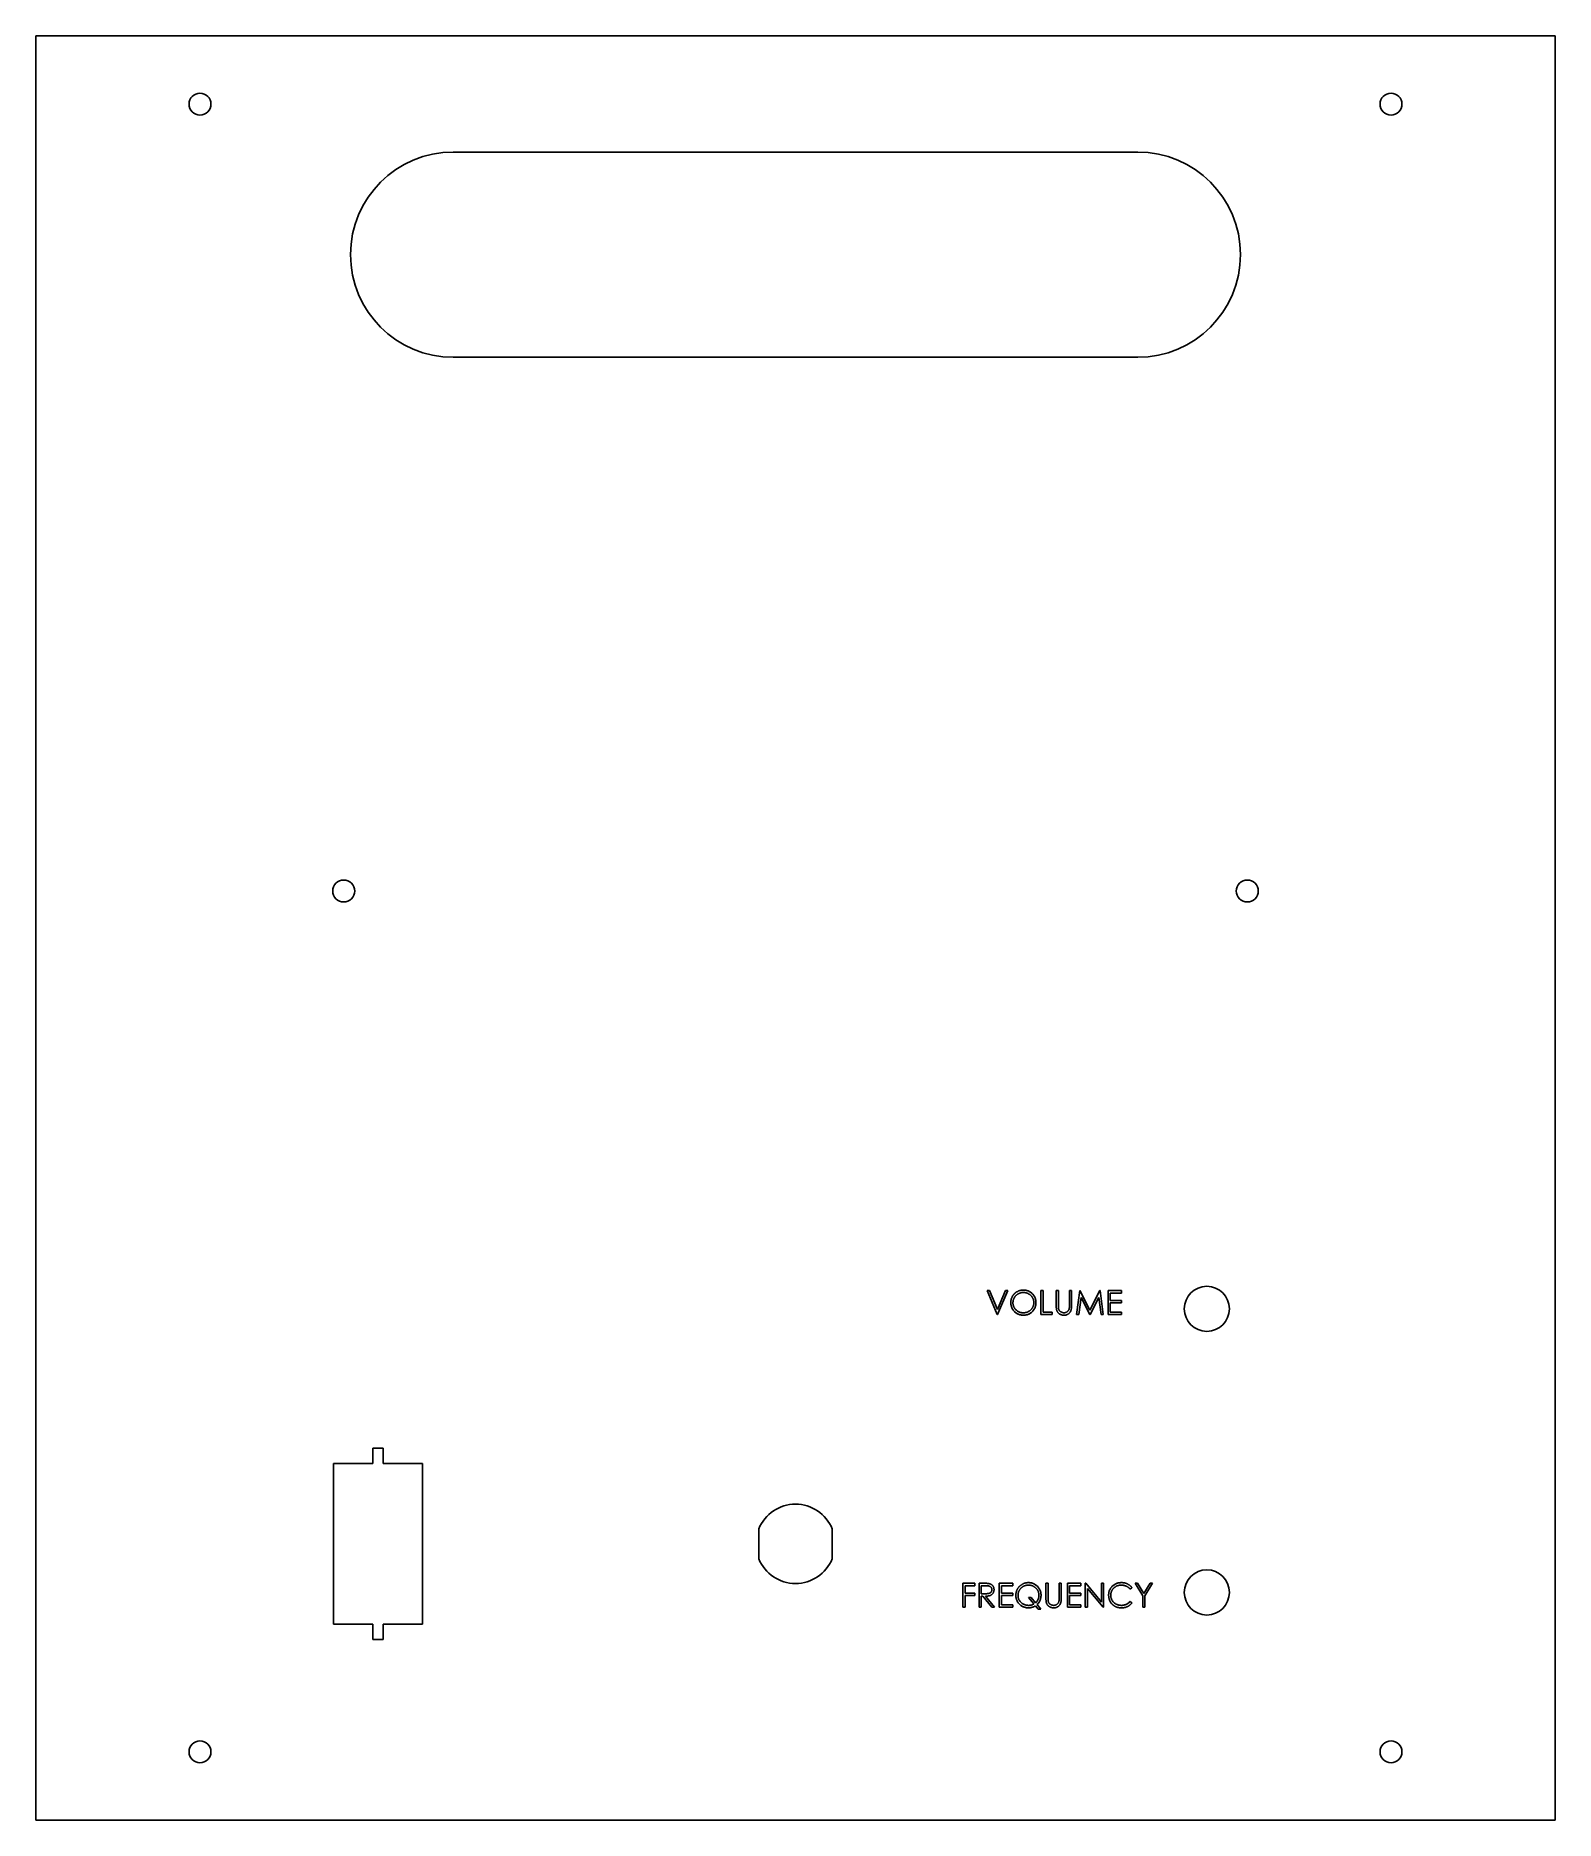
# Model space of a CAD drawing. Header units: millimetres. Extents: x -111 to 111, y -166 to 95.
import ezdxf

# ---------------------------------------------------------------- set-up
doc = ezdxf.new("R2010")
doc.units = ezdxf.units.MM

msp = doc.modelspace()

# ---------------------------------------------------------------- linework, layer by layer
at = {"color": 7, "linetype": 'Continuous', "lineweight": 25}
for p, q in [((-111, 95.19), (-111, -165.61)), ((-111, 95.19), (111, 95.19)), ((111, -165.61), (111, 95.19)), ((50, 78.19), (-50, 78.19)), ((-50, 48.19), (50, 48.19)), ((28, -88.21), (28.34, -88.21)), ((29.48, -91.71), (28, -88.21)), ((28.34, -88.21), (29.5, -90.97)), ((29.5, -90.97), (30.67, -88.21)), ((31.01, -88.21), (29.52, -91.71)), ((30.67, -88.21), (31.01, -88.21)), ((35.85, -88.21), (36.17, -88.21)), ((35.85, -91.71), (35.85, -88.21)), ((36.17, -88.21), (36.17, -91.35)), ((38.09, -88.21), (38.41, -88.21)), ((38.09, -90.32), (38.09, -88.21)), ((38.41, -88.21), (38.41, -90.31)), ((40.02, -88.21), (40.34, -88.21)), ((40.02, -90.31), (40.02, -88.21)), ((40.34, -88.21), (40.34, -90.32)), ((41.06, -91.71), (41.52, -88.21)), ((41.52, -88.21), (41.56, -88.21)), ((41.56, -88.21), (43.01, -91.08)), ((43.01, -91.08), (44.45, -88.21)), ((44.45, -88.21), (44.5, -88.21)), ((44.5, -88.21), (44.96, -91.71)), ((45.68, -88.21), (47.65, -88.21)), ((45.68, -91.71), (45.68, -88.21)), ((45.99, -88.57), (45.99, -89.65)), ((47.65, -88.57), (45.99, -88.57)), ((47.65, -88.21), (47.65, -88.57)), ((41.71, -89.19), (41.37, -91.71)), ((42.98, -91.71), (41.71, -89.19)), ((44.31, -89.19), (43.05, -91.71)), ((44.64, -91.71), (44.31, -89.19)), ((45.99, -89.65), (47.65, -89.65)), ((45.99, -90), (45.99, -91.35)), ((47.65, -90), (45.99, -90)), ((47.65, -89.65), (47.65, -90)), ((29.52, -91.71), (29.48, -91.71)), ((37.51, -91.71), (35.85, -91.71)), ((36.17, -91.35), (37.51, -91.35)), ((37.51, -91.35), (37.51, -91.71)), ((41.37, -91.71), (41.06, -91.71)), ((43.05, -91.71), (42.98, -91.71)), ((44.96, -91.71), (44.64, -91.71)), ((47.65, -91.71), (45.68, -91.71)), ((45.99, -91.35), (47.65, -91.35)), ((47.65, -91.35), (47.65, -91.71)), ((-60.25, -111.21), (-61.75, -111.21)), ((-61.75, -111.21), (-61.75, -113.46)), ((-60.25, -113.46), (-60.25, -111.21)), ((-67.5, -113.46), (-67.5, -136.96)), ((-61.75, -113.46), (-67.5, -113.46)), ((-54.5, -113.46), (-60.25, -113.46)), ((-54.5, -136.96), (-54.5, -113.46)), ((-5.38, -123.02), (-5.38, -127.41)), ((5.38, -127.41), (5.38, -123.02)), ((24.47, -130.97), (26.18, -130.97)), ((24.47, -134.47), (24.47, -130.97)), ((26.18, -131.33), (24.79, -131.33)), ((24.79, -131.33), (24.79, -132.41)), ((24.79, -132.41), (26.18, -132.41)), ((24.79, -132.77), (24.79, -134.47)), ((26.18, -132.77), (24.79, -132.77)), ((26.18, -130.97), (26.18, -131.33)), ((26.18, -132.41), (26.18, -132.77)), ((26.81, -130.97), (27.51, -130.97)), ((26.81, -134.47), (26.81, -130.97)), ((27.12, -131.33), (27.12, -132.5)), ((27.78, -131.33), (27.12, -131.33)), ((27.12, -132.5), (27.76, -132.5)), ((27.12, -132.86), (27.12, -134.47)), ((27.38, -132.86), (27.12, -132.86)), ((28.66, -134.47), (27.38, -132.86)), ((27.76, -132.86), (29.05, -134.47)), ((29.77, -130.97), (31.74, -130.97)), ((29.77, -134.47), (29.77, -130.97)), ((30.08, -131.33), (30.08, -132.41)), ((31.74, -131.33), (30.08, -131.33)), ((30.08, -132.41), (31.74, -132.41)), ((30.08, -132.77), (30.08, -134.11)), ((31.74, -132.77), (30.08, -132.77)), ((31.74, -130.97), (31.74, -131.33)), ((31.74, -132.41), (31.74, -132.77)), ((36.59, -130.97), (36.9, -130.97)), ((36.59, -133.09), (36.59, -130.97)), ((36.9, -130.97), (36.9, -133.07)), ((38.52, -130.97), (38.83, -130.97)), ((38.52, -133.07), (38.52, -130.97)), ((38.83, -130.97), (38.83, -133.09)), ((39.73, -130.97), (41.7, -130.97)), ((39.73, -134.47), (39.73, -130.97)), ((40.04, -131.33), (40.04, -132.41)), ((41.7, -131.33), (40.04, -131.33)), ((40.04, -132.41), (41.7, -132.41)), ((41.7, -132.77), (40.04, -132.77)), ((40.04, -132.77), (40.04, -134.11)), ((41.7, -130.97), (41.7, -131.33)), ((41.7, -132.41), (41.7, -132.77)), ((42.33, -130.97), (42.4, -130.97)), ((42.33, -134.47), (42.33, -130.97)), ((42.4, -130.97), (44.71, -133.73)), ((42.65, -131.72), (42.65, -134.47)), ((44.95, -134.47), (42.65, -131.72)), ((44.71, -130.97), (45.02, -130.97)), ((44.71, -133.73), (44.71, -130.97)), ((45.02, -130.97), (45.02, -134.47)), ((49.15, -131.62), (48.88, -131.83)), ((49.6, -130.97), (49.96, -130.97)), ((50.72, -132.81), (49.6, -130.97)), ((49.96, -130.97), (50.88, -132.48)), ((50.72, -134.47), (50.72, -132.81)), ((50.88, -132.48), (51.8, -130.97)), ((52.16, -130.97), (51.04, -132.81)), ((51.04, -132.81), (51.04, -134.47)), ((51.8, -130.97), (52.16, -130.97)), ((24.79, -134.47), (24.47, -134.47)), ((27.12, -134.47), (26.81, -134.47)), ((29.05, -134.47), (28.66, -134.47)), ((31.74, -134.47), (29.77, -134.47)), ((30.08, -134.11), (31.74, -134.11)), ((31.74, -134.11), (31.74, -134.47)), ((34.83, -134), (34.04, -133.04)), ((34.04, -133.04), (34.44, -133.04)), ((34.44, -133.04), (35.08, -133.82)), ((35.43, -134.74), (35.05, -134.27)), ((35.29, -134.08), (35.83, -134.74)), ((35.83, -134.74), (35.43, -134.74)), ((41.7, -134.47), (39.73, -134.47)), ((40.04, -134.11), (41.7, -134.11)), ((41.7, -134.11), (41.7, -134.47)), ((42.65, -134.47), (42.33, -134.47)), ((45.02, -134.47), (44.95, -134.47)), ((48.88, -133.62), (49.15, -133.83)), ((51.04, -134.47), (50.72, -134.47)), ((-67.5, -136.96), (-61.75, -136.96)), ((-61.75, -136.96), (-61.75, -139.21)), ((-60.25, -139.21), (-60.25, -136.96)), ((-60.25, -136.96), (-54.5, -136.96)), ((-61.75, -139.21), (-60.25, -139.21)), ((-111, -165.61), (111, -165.61))]:
    msp.add_line(p, q, dxfattribs=at)
for centre, radius in [((-87, 85.19), 1.6), ((87, 85.19), 1.6), ((-66, -29.81), 1.6), ((66, -29.81), 1.6), ((60.09, -90.87), 3.3), ((60.09, -132.31), 3.3), ((-87, -155.61), 1.6), ((87, -155.61), 1.6)]:
    msp.add_circle(centre, radius, dxfattribs=at)
for centre, radius, start, end in [((-50, 63.19), 15, 90, 270), ((50, 63.19), 15, 270, 90), ((0, -125.21), 5.8, 22.1916, 157.8084), ((0, -125.21), 5.8, 202.1916, 337.8084)]:
    msp.add_arc(centre, radius, start, end, dxfattribs=at)
for points, knots in [([(31.45, -89.98), (31.45, -89.93), (31.46, -89.85), (31.47, -89.73), (31.49, -89.61), (31.51, -89.49), (31.55, -89.37), (31.59, -89.26), (31.64, -89.15), (31.7, -89.04), (31.76, -88.93), (31.83, -88.84), (31.9, -88.74), (31.98, -88.65), (32.07, -88.57), (32.16, -88.5), (32.26, -88.43), (32.36, -88.36), (32.47, -88.31), (32.58, -88.26), (32.69, -88.21), (32.8, -88.18), (32.91, -88.15), (33.03, -88.13), (33.15, -88.12), (33.23, -88.12), (33.27, -88.12)], [0, 0, 0, 0, 0.043209, 0.085873, 0.12812, 0.170152, 0.211918, 0.253753, 0.296006, 0.338443, 0.381015, 0.42282, 0.464089, 0.505126, 0.545975, 0.586985, 0.628339, 0.670084, 0.711992, 0.753039, 0.794049, 0.834886, 0.875498, 0.916547, 0.958004, 1, 1, 1, 1]), ([(33.29, -88.48), (33.25, -88.48), (33.19, -88.48), (33.09, -88.49), (32.99, -88.51), (32.9, -88.53), (32.8, -88.56), (32.71, -88.59), (32.62, -88.63), (32.53, -88.68), (32.44, -88.73), (32.36, -88.79), (32.28, -88.85), (32.21, -88.91), (32.14, -88.98), (32.08, -89.06), (32.02, -89.14), (31.97, -89.22), (31.92, -89.3), (31.88, -89.39), (31.85, -89.48), (31.82, -89.58), (31.79, -89.67), (31.78, -89.77), (31.77, -89.87), (31.77, -89.94), (31.77, -89.97)], [0, 0, 0, 0, 0.042023, 0.083645, 0.124984, 0.166247, 0.207702, 0.249631, 0.291742, 0.334743, 0.37746, 0.419556, 0.461044, 0.502096, 0.542891, 0.583801, 0.624864, 0.666225, 0.707399, 0.748557, 0.789655, 0.83074, 0.87207, 0.913993, 0.956498, 1, 1, 1, 1]), ([(33.27, -88.12), (33.34, -88.12), (33.46, -88.13), (33.65, -88.15), (33.83, -88.19), (34, -88.25), (34.16, -88.33), (34.32, -88.42), (34.46, -88.53), (34.6, -88.65), (34.73, -88.79), (34.83, -88.93), (34.93, -89.08), (35, -89.24), (35.06, -89.41), (35.1, -89.59), (35.13, -89.77), (35.13, -89.9), (35.13, -89.96)], [0, 0, 0, 0, 0.06657, 0.130749, 0.193413, 0.254989, 0.316114, 0.377262, 0.439401, 0.502971, 0.566525, 0.628231, 0.689091, 0.749345, 0.81017, 0.87161, 0.934869, 1, 1, 1, 1]), ([(34.82, -89.96), (34.82, -89.92), (34.82, -89.86), (34.81, -89.76), (34.79, -89.66), (34.77, -89.57), (34.74, -89.47), (34.71, -89.38), (34.67, -89.3), (34.62, -89.21), (34.57, -89.13), (34.51, -89.05), (34.45, -88.98), (34.38, -88.91), (34.31, -88.85), (34.23, -88.79), (34.14, -88.73), (34.06, -88.68), (33.97, -88.63), (33.87, -88.59), (33.78, -88.56), (33.68, -88.53), (33.59, -88.51), (33.49, -88.49), (33.39, -88.48), (33.32, -88.48), (33.29, -88.48)], [0, 0, 0, 0, 0.042915, 0.08513, 0.126473, 0.167453, 0.207976, 0.248249, 0.28875, 0.32967, 0.370537, 0.411129, 0.451819, 0.492406, 0.533486, 0.575263, 0.617441, 0.660672, 0.70394, 0.746868, 0.789079, 0.831104, 0.873238, 0.915166, 0.957381, 1, 1, 1, 1]), ([(33.3, -91.8), (33.24, -91.8), (33.11, -91.8), (32.93, -91.77), (32.75, -91.73), (32.58, -91.67), (32.42, -91.59), (32.27, -91.5), (32.12, -91.39), (31.99, -91.27), (31.86, -91.13), (31.75, -90.99), (31.66, -90.84), (31.59, -90.68), (31.53, -90.51), (31.48, -90.34), (31.46, -90.16), (31.46, -90.04), (31.45, -89.98)], [0, 0, 0, 0, 0.065819, 0.129747, 0.192072, 0.253459, 0.31457, 0.37628, 0.439026, 0.503267, 0.567493, 0.629705, 0.691, 0.751452, 0.812004, 0.87315, 0.935635, 1, 1, 1, 1]), ([(31.77, -89.97), (31.77, -90.02), (31.77, -90.12), (31.79, -90.27), (31.83, -90.41), (31.88, -90.54), (31.94, -90.67), (32.02, -90.79), (32.11, -90.91), (32.21, -91.02), (32.33, -91.12), (32.45, -91.2), (32.57, -91.28), (32.7, -91.34), (32.84, -91.38), (32.98, -91.42), (33.13, -91.44), (33.24, -91.44), (33.29, -91.44)], [0, 0, 0, 0, 0.064504, 0.126899, 0.187747, 0.24815, 0.308586, 0.369583, 0.431827, 0.49618, 0.560668, 0.623504, 0.68526, 0.746537, 0.808327, 0.870486, 0.934317, 1, 1, 1, 1]), ([(33.29, -91.44), (33.32, -91.44), (33.39, -91.44), (33.49, -91.43), (33.59, -91.41), (33.69, -91.39), (33.79, -91.37), (33.88, -91.33), (33.97, -91.29), (34.06, -91.25), (34.15, -91.2), (34.23, -91.14), (34.31, -91.08), (34.38, -91.02), (34.45, -90.95), (34.51, -90.87), (34.57, -90.79), (34.62, -90.71), (34.67, -90.63), (34.71, -90.54), (34.74, -90.45), (34.77, -90.35), (34.79, -90.26), (34.81, -90.16), (34.82, -90.06), (34.82, -89.99), (34.82, -89.96)], [0, 0, 0, 0, 0.043633, 0.086538, 0.129177, 0.171436, 0.213416, 0.255266, 0.297369, 0.339941, 0.382347, 0.423953, 0.464871, 0.505572, 0.546003, 0.586568, 0.627065, 0.668271, 0.709549, 0.750428, 0.791096, 0.832027, 0.873136, 0.914611, 0.956956, 1, 1, 1, 1]), ([(35.13, -89.96), (35.13, -90.02), (35.13, -90.15), (35.1, -90.33), (35.06, -90.5), (35, -90.67), (34.93, -90.83), (34.84, -90.98), (34.73, -91.13), (34.6, -91.27), (34.47, -91.39), (34.32, -91.5), (34.17, -91.59), (34.01, -91.67), (33.84, -91.73), (33.67, -91.77), (33.49, -91.8), (33.36, -91.8), (33.3, -91.8)], [0, 0, 0, 0, 0.065227, 0.128569, 0.19032, 0.251378, 0.312388, 0.373789, 0.436431, 0.500567, 0.564687, 0.627136, 0.688455, 0.749246, 0.810155, 0.871671, 0.934773, 1, 1, 1, 1]), ([(38.16, -91.06), (38.15, -91.04), (38.14, -91), (38.13, -90.94), (38.12, -90.86), (38.11, -90.77), (38.1, -90.67), (38.1, -90.57), (38.09, -90.45), (38.09, -90.37), (38.09, -90.32)], [0, 0, 0, 0, 0.07813, 0.169465, 0.274335, 0.39211, 0.523687, 0.668365, 0.827132, 1, 1, 1, 1]), ([(39.25, -91.8), (39.22, -91.8), (39.15, -91.8), (39.05, -91.79), (38.96, -91.77), (38.87, -91.75), (38.78, -91.72), (38.7, -91.69), (38.62, -91.65), (38.55, -91.6), (38.48, -91.55), (38.41, -91.49), (38.36, -91.43), (38.3, -91.36), (38.26, -91.29), (38.22, -91.22), (38.18, -91.14), (38.17, -91.09), (38.16, -91.06)], [0, 0, 0, 0, 0.071175, 0.139644, 0.206317, 0.271373, 0.335418, 0.398076, 0.460608, 0.52297, 0.584716, 0.644895, 0.704291, 0.762998, 0.821087, 0.880104, 0.939388, 1, 1, 1, 1]), ([(38.41, -90.31), (38.41, -90.34), (38.41, -90.39), (38.41, -90.47), (38.41, -90.54), (38.41, -90.61), (38.41, -90.66), (38.42, -90.71), (38.42, -90.74), (38.42, -90.76), (38.42, -90.77)], [0, 0, 0, 0, 0.191079, 0.362605, 0.516099, 0.650038, 0.765977, 0.862374, 0.940842, 1, 1, 1, 1]), ([(38.42, -90.77), (38.43, -90.81), (38.44, -90.87), (38.46, -90.96), (38.5, -91.04), (38.54, -91.12), (38.6, -91.18), (38.67, -91.25), (38.75, -91.3), (38.84, -91.35), (38.93, -91.39), (39.03, -91.42), (39.13, -91.44), (39.2, -91.44), (39.23, -91.44)], [0, 0, 0, 0, 0.086315, 0.167766, 0.244433, 0.318135, 0.391884, 0.470068, 0.553904, 0.644339, 0.736875, 0.826168, 0.913679, 1, 1, 1, 1]), ([(39.23, -91.44), (39.26, -91.44), (39.32, -91.44), (39.4, -91.42), (39.49, -91.4), (39.57, -91.37), (39.64, -91.33), (39.71, -91.28), (39.78, -91.23), (39.83, -91.17), (39.88, -91.1), (39.93, -91.02), (39.96, -90.94), (39.98, -90.88), (39.99, -90.85)], [0, 0, 0, 0, 0.082891, 0.165303, 0.247762, 0.331528, 0.41528, 0.496366, 0.577151, 0.657783, 0.739322, 0.823793, 0.909476, 1, 1, 1, 1]), ([(40.34, -90.32), (40.34, -90.36), (40.34, -90.44), (40.33, -90.55), (40.33, -90.65), (40.32, -90.75), (40.3, -90.84), (40.29, -90.92), (40.27, -91.01), (40.25, -91.08), (40.23, -91.15), (40.19, -91.22), (40.16, -91.29), (40.12, -91.35), (40.07, -91.42), (40.02, -91.47), (39.96, -91.53), (39.9, -91.59), (39.83, -91.64), (39.76, -91.68), (39.68, -91.72), (39.6, -91.75), (39.52, -91.77), (39.43, -91.79), (39.34, -91.8), (39.28, -91.8), (39.25, -91.8)], [0, 0, 0, 0, 0.054858, 0.107059, 0.156978, 0.203992, 0.248492, 0.290483, 0.330489, 0.367886, 0.403858, 0.440009, 0.476295, 0.512792, 0.550485, 0.588381, 0.627645, 0.667979, 0.708433, 0.748602, 0.789088, 0.829461, 0.870371, 0.912214, 0.955547, 1, 1, 1, 1]), ([(39.99, -90.85), (39.99, -90.84), (40, -90.81), (40, -90.76), (40.01, -90.71), (40.02, -90.65), (40.02, -90.57), (40.02, -90.49), (40.02, -90.4), (40.02, -90.34), (40.02, -90.31)], [0, 0, 0, 0, 0.069835, 0.155621, 0.257802, 0.373811, 0.506402, 0.655564, 0.820079, 1, 1, 1, 1]), ([(27.51, -130.97), (27.55, -130.97), (27.64, -130.97), (27.77, -130.98), (27.89, -130.98), (27.99, -130.98), (28.09, -130.99), (28.17, -131), (28.24, -131.01), (28.28, -131.02), (28.3, -131.02)], [0, 0, 0, 0, 0.176258, 0.338434, 0.484822, 0.617158, 0.734698, 0.837385, 0.926372, 1, 1, 1, 1]), ([(29.01, -131.91), (29, -131.96), (29, -132.05), (28.97, -132.18), (28.93, -132.3), (28.87, -132.42), (28.79, -132.52), (28.7, -132.61), (28.59, -132.68), (28.49, -132.74), (28.4, -132.77), (28.33, -132.79), (28.25, -132.81), (28.17, -132.83), (28.07, -132.84), (27.98, -132.85), (27.87, -132.86), (27.8, -132.86), (27.76, -132.86)], [0, 0, 0, 0, 0.0787802, 0.1537206, 0.2267135, 0.2991912, 0.37119, 0.4430064, 0.5166892, 0.5932172, 0.6338729, 0.6769891, 0.7228995, 0.7719586, 0.8242113, 0.8793787, 0.9379481, 1, 1, 1, 1]), ([(27.76, -132.5), (27.79, -132.5), (27.85, -132.5), (27.93, -132.5), (28.01, -132.49), (28.08, -132.49), (28.15, -132.48), (28.21, -132.47), (28.26, -132.45), (28.33, -132.43), (28.4, -132.4), (28.47, -132.36), (28.54, -132.3), (28.59, -132.23), (28.64, -132.16), (28.67, -132.08), (28.69, -131.99), (28.69, -131.94), (28.69, -131.91)], [0, 0, 0, 0, 0.071668, 0.138913, 0.201185, 0.259124, 0.312255, 0.360682, 0.405086, 0.445102, 0.518778, 0.589462, 0.658462, 0.727283, 0.796322, 0.863175, 0.930949, 1, 1, 1, 1]), ([(28.69, -131.91), (28.69, -131.88), (28.69, -131.82), (28.67, -131.74), (28.64, -131.67), (28.59, -131.59), (28.54, -131.53), (28.47, -131.47), (28.4, -131.43), (28.34, -131.4), (28.28, -131.38), (28.23, -131.37), (28.17, -131.35), (28.1, -131.35), (28.03, -131.34), (27.95, -131.33), (27.87, -131.33), (27.81, -131.33), (27.78, -131.33)], [0, 0, 0, 0, 0.068814, 0.136365, 0.204019, 0.273064, 0.342913, 0.410965, 0.479169, 0.549308, 0.587652, 0.630647, 0.678879, 0.731934, 0.791111, 0.855283, 0.925086, 1, 1, 1, 1]), ([(28.3, -131.02), (28.33, -131.03), (28.38, -131.04), (28.45, -131.07), (28.52, -131.1), (28.58, -131.13), (28.65, -131.17), (28.7, -131.22), (28.76, -131.27), (28.81, -131.33), (28.86, -131.39), (28.9, -131.45), (28.93, -131.52), (28.96, -131.59), (28.98, -131.67), (28.99, -131.74), (29, -131.83), (29.01, -131.88), (29.01, -131.91)], [0, 0, 0, 0, 0.064217, 0.127064, 0.188745, 0.249132, 0.309453, 0.369827, 0.43065, 0.492352, 0.554072, 0.61569, 0.676798, 0.738439, 0.801317, 0.865185, 0.931641, 1, 1, 1, 1]), ([(32.19, -132.74), (32.19, -132.7), (32.19, -132.61), (32.21, -132.49), (32.22, -132.37), (32.25, -132.25), (32.29, -132.14), (32.33, -132.02), (32.38, -131.91), (32.43, -131.8), (32.5, -131.7), (32.57, -131.6), (32.64, -131.5), (32.72, -131.42), (32.81, -131.33), (32.9, -131.26), (33, -131.19), (33.1, -131.13), (33.21, -131.07), (33.32, -131.02), (33.43, -130.98), (33.54, -130.94), (33.66, -130.92), (33.78, -130.9), (33.9, -130.88), (33.99, -130.88), (34.03, -130.88)], [0, 0, 0, 0, 0.042947, 0.085592, 0.127344, 0.169121, 0.210633, 0.252524, 0.294301, 0.336806, 0.37912, 0.420869, 0.462037, 0.502825, 0.543602, 0.584363, 0.62552, 0.667012, 0.708552, 0.749889, 0.791018, 0.832068, 0.873374, 0.914888, 0.957053, 1, 1, 1, 1]), ([(34.04, -134.56), (33.98, -134.56), (33.85, -134.56), (33.67, -134.53), (33.49, -134.49), (33.32, -134.43), (33.16, -134.36), (33.01, -134.26), (32.86, -134.16), (32.73, -134.03), (32.6, -133.9), (32.49, -133.75), (32.4, -133.6), (32.32, -133.44), (32.26, -133.28), (32.22, -133.1), (32.2, -132.92), (32.19, -132.8), (32.19, -132.74)], [0, 0, 0, 0, 0.065984, 0.129838, 0.192326, 0.253643, 0.314901, 0.37654, 0.439406, 0.503573, 0.567724, 0.63001, 0.691359, 0.751741, 0.812223, 0.873297, 0.93571, 1, 1, 1, 1]), ([(34.03, -131.24), (34, -131.24), (33.93, -131.24), (33.83, -131.25), (33.73, -131.27), (33.64, -131.29), (33.54, -131.32), (33.45, -131.35), (33.35, -131.39), (33.27, -131.44), (33.18, -131.49), (33.1, -131.55), (33.02, -131.61), (32.95, -131.67), (32.88, -131.74), (32.82, -131.82), (32.76, -131.9), (32.71, -131.98), (32.66, -132.07), (32.62, -132.15), (32.58, -132.25), (32.56, -132.34), (32.53, -132.44), (32.52, -132.53), (32.51, -132.63), (32.51, -132.7), (32.51, -132.74)], [0, 0, 0, 0, 0.042217, 0.084325, 0.125856, 0.167308, 0.208859, 0.250688, 0.292848, 0.335745, 0.378359, 0.420187, 0.461574, 0.502527, 0.543223, 0.584259, 0.625223, 0.666484, 0.707818, 0.748876, 0.789875, 0.830861, 0.872379, 0.914201, 0.956603, 1, 1, 1, 1]), ([(32.51, -132.74), (32.51, -132.79), (32.51, -132.89), (32.53, -133.03), (32.57, -133.17), (32.62, -133.31), (32.68, -133.43), (32.76, -133.56), (32.85, -133.67), (32.96, -133.78), (33.07, -133.88), (33.19, -133.97), (33.32, -134.04), (33.46, -134.1), (33.6, -134.15), (33.74, -134.18), (33.9, -134.2), (34, -134.2), (34.05, -134.2)], [0, 0, 0, 0, 0.063908, 0.125727, 0.186156, 0.246104, 0.306112, 0.366863, 0.429084, 0.493251, 0.557815, 0.620793, 0.682746, 0.744534, 0.806594, 0.86933, 0.933743, 1, 1, 1, 1]), ([(34.03, -130.88), (34.09, -130.88), (34.22, -130.89), (34.4, -130.91), (34.58, -130.95), (34.74, -131.01), (34.91, -131.09), (35.06, -131.18), (35.2, -131.29), (35.34, -131.41), (35.46, -131.55), (35.57, -131.7), (35.67, -131.85), (35.74, -132.01), (35.8, -132.18), (35.84, -132.35), (35.87, -132.54), (35.87, -132.66), (35.87, -132.73)], [0, 0, 0, 0, 0.065667, 0.128974, 0.190928, 0.251949, 0.312694, 0.37383, 0.436201, 0.499881, 0.56356, 0.625931, 0.687067, 0.747812, 0.808833, 0.870787, 0.934333, 1, 1, 1, 1]), ([(35.56, -132.72), (35.56, -132.68), (35.56, -132.62), (35.55, -132.52), (35.53, -132.42), (35.51, -132.33), (35.48, -132.23), (35.45, -132.14), (35.41, -132.06), (35.36, -131.97), (35.31, -131.89), (35.25, -131.82), (35.18, -131.74), (35.12, -131.67), (35.04, -131.61), (34.97, -131.55), (34.88, -131.49), (34.79, -131.44), (34.7, -131.39), (34.61, -131.35), (34.52, -131.32), (34.42, -131.29), (34.33, -131.27), (34.23, -131.25), (34.13, -131.24), (34.06, -131.24), (34.03, -131.24)], [0, 0, 0, 0, 0.04304, 0.085082, 0.126546, 0.167645, 0.208286, 0.248676, 0.289295, 0.330074, 0.371061, 0.411533, 0.452341, 0.493046, 0.534246, 0.576144, 0.618445, 0.661802, 0.705196, 0.747976, 0.790311, 0.832373, 0.874051, 0.915807, 0.95785, 1, 1, 1, 1]), ([(35.08, -133.82), (35.12, -133.79), (35.19, -133.71), (35.29, -133.58), (35.37, -133.45), (35.44, -133.32), (35.49, -133.18), (35.53, -133.03), (35.55, -132.87), (35.56, -132.77), (35.56, -132.72)], [0, 0, 0, 0, 0.131526, 0.258718, 0.38273, 0.50506, 0.626307, 0.748163, 0.872688, 1, 1, 1, 1]), ([(35.87, -132.73), (35.87, -132.79), (35.87, -132.92), (35.84, -133.11), (35.79, -133.3), (35.73, -133.47), (35.65, -133.64), (35.55, -133.79), (35.43, -133.94), (35.33, -134.04), (35.29, -134.08)], [0, 0, 0, 0, 0.130708, 0.257029, 0.380232, 0.501247, 0.621953, 0.744318, 0.870129, 1, 1, 1, 1]), ([(45.74, -132.7), (45.74, -132.64), (45.75, -132.52), (45.77, -132.33), (45.82, -132.16), (45.87, -131.99), (45.95, -131.83), (46.04, -131.68), (46.15, -131.54), (46.28, -131.41), (46.42, -131.28), (46.56, -131.18), (46.72, -131.09), (46.88, -131.01), (47.06, -130.95), (47.24, -130.91), (47.43, -130.89), (47.56, -130.88), (47.63, -130.88)], [0, 0, 0, 0, 0.064558, 0.127014, 0.187955, 0.248014, 0.307748, 0.368235, 0.42947, 0.492743, 0.556258, 0.618217, 0.679655, 0.741246, 0.803415, 0.866815, 0.932328, 1, 1, 1, 1]), ([(46.19, -133.95), (46.15, -133.91), (46.08, -133.82), (45.99, -133.68), (45.91, -133.53), (45.85, -133.38), (45.8, -133.22), (45.77, -133.05), (45.75, -132.88), (45.74, -132.76), (45.74, -132.7)], [0, 0, 0, 0, 0.124329, 0.247156, 0.36878, 0.490734, 0.613614, 0.738958, 0.867311, 1, 1, 1, 1]), ([(47.61, -131.24), (47.57, -131.24), (47.5, -131.24), (47.4, -131.25), (47.3, -131.27), (47.2, -131.29), (47.1, -131.32), (47, -131.35), (46.91, -131.39), (46.82, -131.44), (46.73, -131.49), (46.65, -131.55), (46.57, -131.61), (46.5, -131.67), (46.43, -131.74), (46.36, -131.81), (46.31, -131.89), (46.26, -131.97), (46.21, -132.06), (46.17, -132.15), (46.13, -132.24), (46.11, -132.33), (46.08, -132.42), (46.07, -132.52), (46.06, -132.62), (46.06, -132.69), (46.06, -132.73)], [0, 0, 0, 0, 0.043955, 0.087502, 0.130463, 0.172752, 0.215403, 0.25765, 0.300153, 0.343121, 0.385925, 0.427686, 0.468818, 0.509492, 0.549883, 0.58998, 0.630405, 0.670869, 0.711384, 0.751627, 0.791776, 0.832459, 0.873319, 0.914543, 0.956924, 1, 1, 1, 1]), ([(46.06, -132.73), (46.06, -132.78), (46.06, -132.88), (46.08, -133.03), (46.12, -133.17), (46.17, -133.31), (46.23, -133.44), (46.31, -133.56), (46.4, -133.67), (46.5, -133.78), (46.62, -133.88), (46.74, -133.97), (46.87, -134.04), (47.01, -134.1), (47.15, -134.15), (47.3, -134.18), (47.46, -134.2), (47.57, -134.2), (47.63, -134.2)], [0, 0, 0, 0, 0.064323, 0.12629, 0.186726, 0.246146, 0.305576, 0.365429, 0.426326, 0.48884, 0.551725, 0.613919, 0.675484, 0.737334, 0.800229, 0.864502, 0.931041, 1, 1, 1, 1]), ([(48.88, -131.83), (48.86, -131.8), (48.82, -131.76), (48.76, -131.69), (48.69, -131.63), (48.62, -131.57), (48.55, -131.52), (48.48, -131.47), (48.4, -131.43), (48.29, -131.38), (48.15, -131.32), (47.98, -131.28), (47.8, -131.25), (47.67, -131.24), (47.61, -131.24)], [0, 0, 0, 0, 0.063163, 0.125475, 0.187121, 0.248294, 0.309295, 0.36985, 0.430973, 0.492456, 0.616148, 0.740844, 0.868183, 1, 1, 1, 1]), ([(47.63, -130.88), (47.67, -130.88), (47.75, -130.88), (47.86, -130.89), (47.98, -130.91), (48.09, -130.93), (48.2, -130.96), (48.3, -130.99), (48.41, -131.03), (48.51, -131.07), (48.6, -131.13), (48.7, -131.18), (48.78, -131.24), (48.87, -131.31), (48.94, -131.38), (49.02, -131.45), (49.09, -131.53), (49.13, -131.59), (49.15, -131.62)], [0, 0, 0, 0, 0.068548, 0.135683, 0.201215, 0.265682, 0.329267, 0.392395, 0.45507, 0.517127, 0.57879, 0.63974, 0.700192, 0.759806, 0.819628, 0.879355, 0.939512, 1, 1, 1, 1]), ([(35.05, -134.27), (35.01, -134.29), (34.93, -134.34), (34.81, -134.4), (34.69, -134.45), (34.56, -134.49), (34.43, -134.52), (34.31, -134.55), (34.17, -134.56), (34.09, -134.56), (34.04, -134.56)], [0, 0, 0, 0, 0.128777, 0.255182, 0.38015, 0.503363, 0.626859, 0.75031, 0.87444, 1, 1, 1, 1]), ([(34.05, -134.2), (34.09, -134.2), (34.16, -134.2), (34.26, -134.19), (34.37, -134.18), (34.47, -134.15), (34.56, -134.13), (34.65, -134.09), (34.74, -134.05), (34.8, -134.02), (34.83, -134)], [0, 0, 0, 0, 0.132587, 0.262247, 0.388472, 0.513751, 0.635759, 0.757748, 0.878695, 1, 1, 1, 1]), ([(36.65, -133.82), (36.65, -133.81), (36.63, -133.77), (36.62, -133.7), (36.61, -133.62), (36.6, -133.53), (36.6, -133.44), (36.59, -133.33), (36.59, -133.21), (36.59, -133.13), (36.59, -133.09)], [0, 0, 0, 0, 0.07813, 0.169465, 0.274335, 0.39211, 0.523687, 0.668365, 0.827132, 1, 1, 1, 1]), ([(37.75, -134.56), (37.71, -134.56), (37.65, -134.56), (37.55, -134.55), (37.45, -134.53), (37.36, -134.51), (37.28, -134.48), (37.2, -134.45), (37.12, -134.41), (37.04, -134.36), (36.97, -134.31), (36.91, -134.25), (36.85, -134.19), (36.8, -134.13), (36.75, -134.06), (36.71, -133.98), (36.68, -133.91), (36.66, -133.85), (36.65, -133.82)], [0, 0, 0, 0, 0.071175, 0.139644, 0.206317, 0.271373, 0.335418, 0.398076, 0.460608, 0.52297, 0.584716, 0.644895, 0.704291, 0.762998, 0.821087, 0.880104, 0.939388, 1, 1, 1, 1]), ([(36.9, -133.07), (36.9, -133.1), (36.9, -133.16), (36.9, -133.24), (36.91, -133.31), (36.91, -133.37), (36.91, -133.42), (36.91, -133.47), (36.91, -133.51), (36.92, -133.53), (36.92, -133.54)], [0, 0, 0, 0, 0.1910786, 0.3626046, 0.5160988, 0.650038, 0.7659767, 0.862374, 0.9408421, 1, 1, 1, 1]), ([(36.92, -133.54), (36.92, -133.57), (36.93, -133.63), (36.96, -133.72), (36.99, -133.81), (37.04, -133.88), (37.09, -133.95), (37.16, -134.01), (37.24, -134.06), (37.33, -134.11), (37.43, -134.15), (37.53, -134.18), (37.63, -134.2), (37.69, -134.2), (37.73, -134.2)], [0, 0, 0, 0, 0.086315, 0.167766, 0.244433, 0.318135, 0.391884, 0.470068, 0.553904, 0.644339, 0.736875, 0.826168, 0.913679, 1, 1, 1, 1]), ([(37.73, -134.2), (37.76, -134.2), (37.81, -134.2), (37.9, -134.19), (37.98, -134.16), (38.06, -134.13), (38.14, -134.09), (38.21, -134.04), (38.27, -133.99), (38.33, -133.93), (38.38, -133.86), (38.42, -133.78), (38.46, -133.7), (38.47, -133.64), (38.48, -133.61)], [0, 0, 0, 0, 0.082891, 0.165303, 0.247762, 0.331528, 0.41528, 0.496366, 0.577151, 0.657783, 0.739322, 0.823793, 0.909476, 1, 1, 1, 1]), ([(38.83, -133.09), (38.83, -133.12), (38.83, -133.2), (38.83, -133.31), (38.82, -133.41), (38.81, -133.51), (38.8, -133.6), (38.78, -133.69), (38.77, -133.77), (38.74, -133.84), (38.72, -133.92), (38.69, -133.99), (38.65, -134.05), (38.61, -134.12), (38.56, -134.18), (38.51, -134.24), (38.45, -134.3), (38.39, -134.35), (38.32, -134.4), (38.25, -134.44), (38.17, -134.48), (38.09, -134.51), (38.01, -134.53), (37.93, -134.55), (37.84, -134.56), (37.78, -134.56), (37.75, -134.56)], [0, 0, 0, 0, 0.054858, 0.107059, 0.156978, 0.203992, 0.248492, 0.290483, 0.330489, 0.367886, 0.403858, 0.440009, 0.476295, 0.512792, 0.550485, 0.588381, 0.627645, 0.667979, 0.708433, 0.748602, 0.789088, 0.829461, 0.870371, 0.912214, 0.955547, 1, 1, 1, 1]), ([(38.48, -133.61), (38.49, -133.6), (38.49, -133.57), (38.5, -133.53), (38.51, -133.47), (38.51, -133.41), (38.51, -133.34), (38.52, -133.26), (38.52, -133.17), (38.52, -133.1), (38.52, -133.07)], [0, 0, 0, 0, 0.069835, 0.155621, 0.257802, 0.373811, 0.506402, 0.655564, 0.820079, 1, 1, 1, 1]), ([(47.63, -134.56), (47.59, -134.56), (47.52, -134.56), (47.41, -134.55), (47.3, -134.54), (47.2, -134.52), (47.1, -134.5), (47, -134.48), (46.9, -134.45), (46.81, -134.41), (46.72, -134.37), (46.64, -134.32), (46.55, -134.27), (46.47, -134.22), (46.4, -134.16), (46.32, -134.09), (46.25, -134.03), (46.21, -133.98), (46.19, -133.95)], [0, 0, 0, 0, 0.069663, 0.13775, 0.203917, 0.26878, 0.332414, 0.394754, 0.45618, 0.516996, 0.577396, 0.637198, 0.696999, 0.756756, 0.816554, 0.876948, 0.938132, 1, 1, 1, 1]), ([(47.63, -134.2), (47.69, -134.2), (47.81, -134.2), (47.99, -134.17), (48.15, -134.12), (48.32, -134.06), (48.47, -133.98), (48.61, -133.88), (48.75, -133.76), (48.84, -133.67), (48.88, -133.62)], [0, 0, 0, 0, 0.128515, 0.252949, 0.374755, 0.49594, 0.617181, 0.740909, 0.867811, 1, 1, 1, 1]), ([(49.15, -133.83), (49.13, -133.86), (49.09, -133.91), (49.02, -133.99), (48.94, -134.07), (48.86, -134.14), (48.78, -134.21), (48.69, -134.27), (48.6, -134.32), (48.5, -134.37), (48.4, -134.42), (48.3, -134.46), (48.2, -134.49), (48.09, -134.52), (47.98, -134.54), (47.86, -134.55), (47.75, -134.56), (47.67, -134.56), (47.63, -134.56)], [0, 0, 0, 0, 0.061674, 0.123053, 0.183475, 0.243727, 0.304279, 0.364863, 0.425946, 0.487391, 0.54922, 0.611144, 0.673529, 0.736961, 0.800785, 0.866013, 0.932101, 1, 1, 1, 1])]:
    msp.add_open_spline(points, degree=3, knots=knots, dxfattribs=at)

doc.saveas('drawing.dxf')
